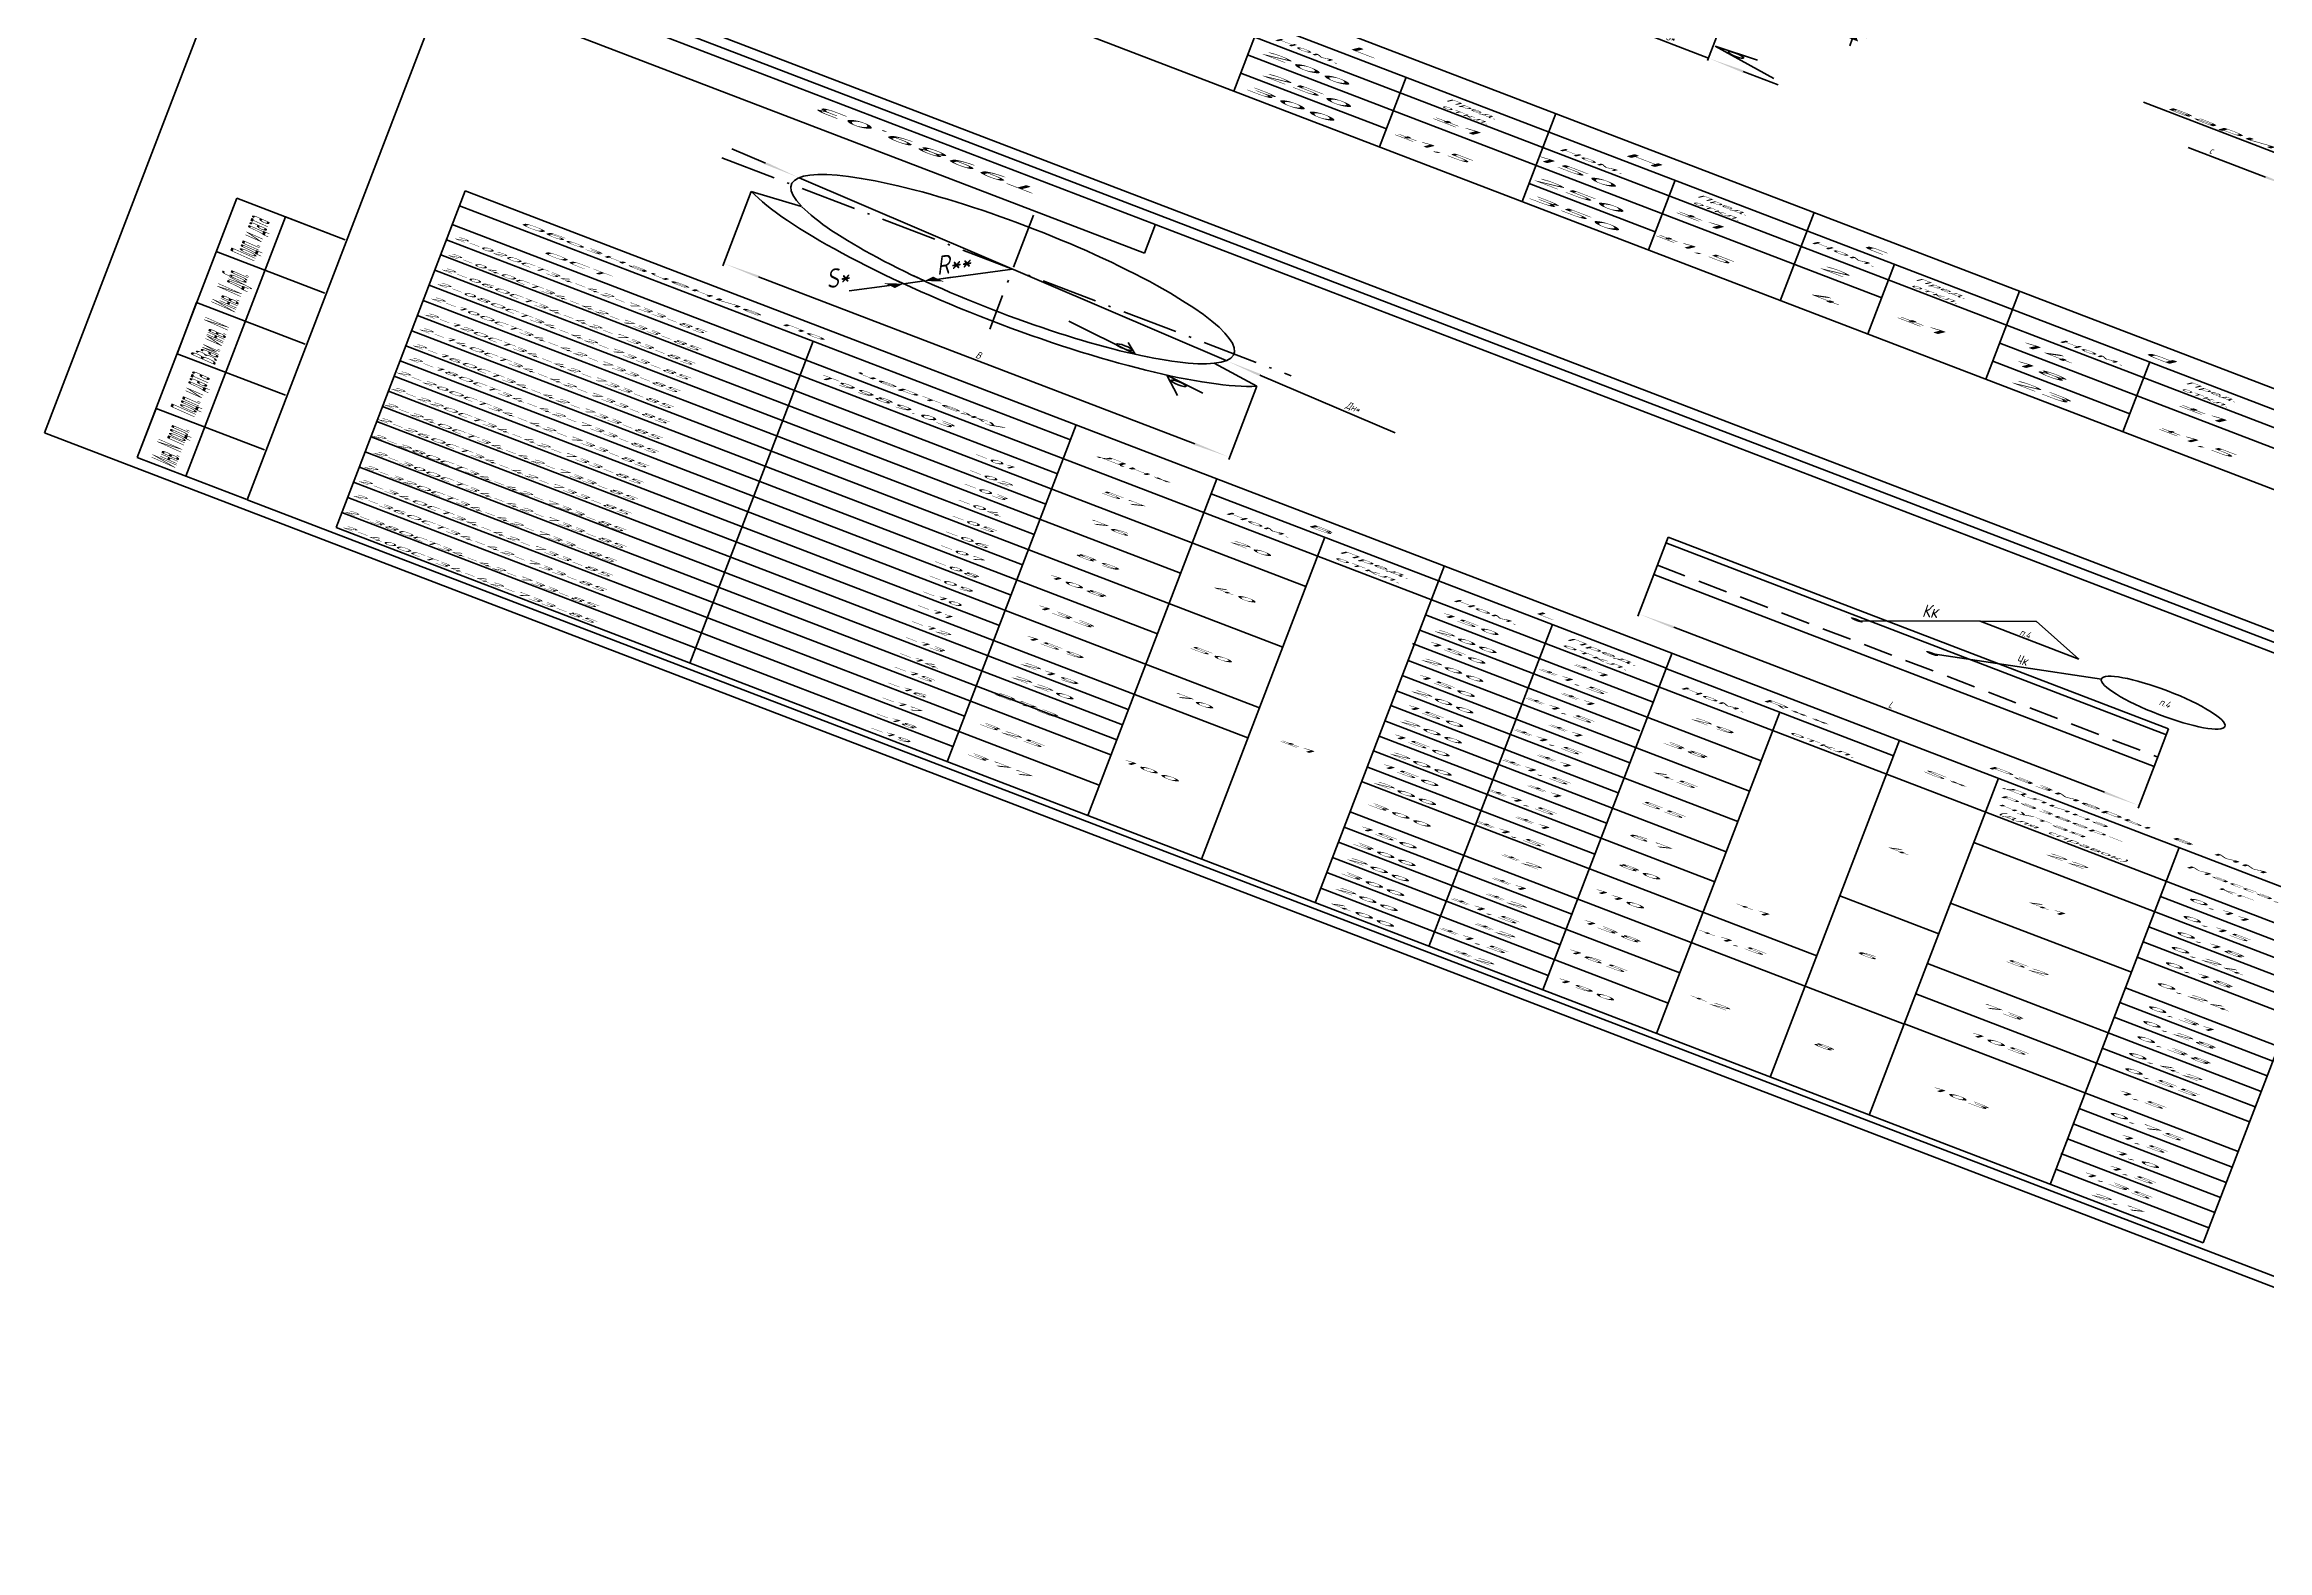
# Model space of a CAD drawing. Extents: x 2364 to 24352926, y -9422284 to 1126.
# Drawn here: x 10306621 to 10927489, y -4155563 to -3734823 of the extents above; entities that cross this region are included whole.
import ezdxf

# ---------------------------------------------------------------- set-up
doc = ezdxf.new("R2010")
doc.units = 0
doc.linetypes.add('ACAD_ISO10W100', pattern=[18.5, 12, -3, 0.5, -3])
doc.linetypes.add('HIDDEN', pattern=[9.525, 6.35, -3.175])
doc.layers.get('Defpoints').update_dxf_attribs({"linetype": 'CONTINUOUS'})
doc.layers.add('ОСНОВНЫЕ', color=5, linetype='CONTINUOUS')
doc.layers.add('ТОНКИЕ', color=4, linetype='CONTINUOUS')
doc.styles.add('25', font='romans.shx', dxfattribs={"width": 0.8, "oblique": 15, "height": 2.5})
doc.styles.add('35', font='romans.shx', dxfattribs={"width": 0.8, "oblique": 15, "height": 3.5})
doc.styles.add('5', font='romans.shx', dxfattribs={"oblique": 15, "height": 3.5})
doc.styles.get("Standard").update_dxf_attribs({"font": 'romans.shx'})
doc.dimstyles.get("Standard").update_dxf_attribs({"dimtxt": 0.18, "dimasz": 0.18, "dimexe": 0.18, "dimexo": 0.0625, "dimgap": 0.09, "dimtad": 0, "dimtih": 1, "dimtoh": 1, "dimdec": 4, "dimzin": 0, "dimdsep": 46, "dimtxsty": 'STANDARD', "dimcen": 0.09, "dimadec": 0, "dimazin": 0, "dimtfac": 1, "dimtdec": 4, "dimtofl": 0, "dimtmove": 0, "dimatfit": 3, "dimfxl": 1, "dimtolj": 1, "dimtzin": 0, "dimarcsym": 0})

# ---------------------------------------------------------------- blocks, each defined once
blk = doc.blocks.new('*D10')
at = {"layer": 'Defpoints', "color": 0, "linetype": 'Continuous', "lineweight": 40, "transparency": 16777216}
for p in [(3816.4, 653.49), (3824.4, 653.49), (3816.4, 642.5)]:
    blk.add_point(p, dxfattribs=at)
at = {"layer": 'ОСНОВНЫЕ', "color": 0, "linetype": 'Continuous', "lineweight": -2, "transparency": 16777216}
for p, q in [((3816.4, 653.49), (3816.4, 641.25)), ((3824.4, 653.49), (3824.4, 641.25)), ((3812.9, 642.5), (3809.4, 642.5)), ((3824.4, 642.5), (3816.4, 642.5)), ((3827.9, 642.5), (3831.4, 642.5))]:
    blk.add_line(p, q, dxfattribs=at)
at = {"layer": 'ОСНОВНЫЕ', "color": 0, "linetype": 'Continuous', "lineweight": 40, "transparency": 16777216}
for points in [[(3812.9, 643.08), (3812.9, 641.91), (3816.4, 642.5)], [(3827.9, 643.08), (3827.9, 641.91), (3824.4, 642.5)]]:
    blk.add_solid(points, dxfattribs=at)
at = {"layer": 'ОСНОВНЫЕ', "color": 0, "linetype": 'Continuous', "lineweight": 40, "transparency": 16777216, "insert": (3820.4, 645.25), "char_height": 3.5, "attachment_point": 5, "style": '35'}
blk.add_mtext('\\A1;S*', dxfattribs=at)
blk = doc.blocks.new('*D11')
at = {"layer": 'Defpoints', "color": 0, "linetype": 'Continuous', "lineweight": 40, "transparency": 16777216}
for p in [(3823.16, 686.91), (3823.16, 680.04), (3836.36, 680.04)]:
    blk.add_point(p, dxfattribs=at)
at = {"layer": 'ОСНОВНЫЕ', "color": 0, "linetype": 'Continuous', "lineweight": -2, "transparency": 16777216}
for p, q in [((3836.36, 690.41), (3836.36, 693.91)), ((3823.16, 686.91), (3837.61, 686.91)), ((3836.36, 686.91), (3836.36, 680.04)), ((3823.16, 680.04), (3837.61, 680.04)), ((3836.36, 676.54), (3836.36, 673.04))]:
    blk.add_line(p, q, dxfattribs=at)
at = {"layer": 'ОСНОВНЫЕ', "color": 0, "linetype": 'Continuous', "lineweight": 40, "transparency": 16777216}
for points in [[(3835.78, 690.41), (3836.95, 690.41), (3836.36, 686.91)], [(3835.78, 676.54), (3836.95, 676.54), (3836.36, 680.04)]]:
    blk.add_solid(points, dxfattribs=at)
at = {"layer": 'ОСНОВНЫЕ', "color": 0, "linetype": 'Continuous', "lineweight": 40, "transparency": 16777216, "insert": (3833.61, 683.47), "char_height": 3.5, "attachment_point": 5, "rotation": 90, "style": '35'}
blk.add_mtext('\\A1;d', dxfattribs=at)
blk = doc.blocks.new('*D12')
at = {"layer": 'Defpoints', "color": 0, "linetype": 'Continuous', "lineweight": 40, "transparency": 16777216}
for p in [(3880.66, 686.06), (3882.44, 676), (3880.66, 674.9)]:
    blk.add_point(p, dxfattribs=at)
at = {"layer": 'ОСНОВНЫЕ', "color": 0, "linetype": 'Continuous', "lineweight": -2, "transparency": 16777216}
for p, q in [((3877.16, 686.06), (3869.39, 686.06)), ((3880.66, 674.9), (3880.66, 687.31)), ((3882.44, 686.06), (3880.66, 686.06)), ((3882.44, 676), (3882.44, 687.31)), ((3885.94, 686.06), (3889.44, 686.06))]:
    blk.add_line(p, q, dxfattribs=at)
at = {"layer": 'ОСНОВНЫЕ', "color": 0, "linetype": 'Continuous', "lineweight": 40, "transparency": 16777216}
for points in [[(3877.16, 686.64), (3877.16, 685.47), (3880.66, 686.06)], [(3885.94, 686.64), (3885.94, 685.47), (3882.44, 686.06)]]:
    blk.add_solid(points, dxfattribs=at)
at = {"layer": 'ОСНОВНЫЕ', "color": 0, "linetype": 'Continuous', "lineweight": 40, "transparency": 16777216, "insert": (3871.53, 688.82), "char_height": 3.5, "attachment_point": 5, "style": '35'}
blk.add_mtext('\\A1;{\\fRomanS|b0|i0|c204|p2;с}', dxfattribs=at)
blk = doc.blocks.new('*D13')
at = {"layer": 'Defpoints', "color": 0, "linetype": 'Continuous', "lineweight": 40, "transparency": 16777216}
for p in [(3748.82, 427.03), (3792.35, 418.19)]:
    blk.add_point(p, dxfattribs=at)
at = {"layer": 'ОСНОВНЫЕ', "color": 0, "linetype": 'Continuous', "lineweight": -2, "transparency": 16777216}
for p, q in [((3745.39, 427.73), (3741.96, 428.43)), ((3748.82, 427.03), (3792.35, 418.19)), ((3809.57, 414.69), (3795.78, 417.49))]:
    blk.add_line(p, q, dxfattribs=at)
at = {"layer": 'ОСНОВНЫЕ', "color": 0, "linetype": 'Continuous', "lineweight": 40, "transparency": 16777216}
for points in [[(3745.5, 428.3), (3745.27, 427.16), (3748.82, 427.03)], [(3795.89, 418.06), (3795.66, 416.92), (3792.35, 418.19)]]:
    blk.add_solid(points, dxfattribs=at)
at = {"layer": 'ОСНОВНЫЕ', "color": 0, "linetype": 'Continuous', "lineweight": 40, "transparency": 16777216, "insert": (3805, 418.75), "char_height": 3.5, "attachment_point": 5, "rotation": 348.5119, "style": '35'}
blk.add_mtext('\\A1;{\\fRomanS|b0|i0|c204|p2;Дн*}', dxfattribs=at)
blk = doc.blocks.new('*D14')
at = {"layer": 'Defpoints', "color": 0, "linetype": 'Continuous', "lineweight": 40, "transparency": 16777216}
for p in [(3745.09, 412.27), (3795.88, 411.8), (3745.09, 374.28)]:
    blk.add_point(p, dxfattribs=at)
at = {"layer": 'ОСНОВНЫЕ', "color": 0, "linetype": 'Continuous', "lineweight": -2, "transparency": 16777216}
for p, q in [((3745.09, 412.27), (3745.09, 373.03)), ((3795.88, 411.8), (3795.88, 373.03)), ((3792.38, 374.28), (3748.59, 374.28))]:
    blk.add_line(p, q, dxfattribs=at)
at = {"layer": 'ОСНОВНЫЕ', "color": 0, "linetype": 'Continuous', "lineweight": 40, "transparency": 16777216}
for points in [[(3748.59, 374.86), (3748.59, 373.69), (3745.09, 374.28)], [(3792.38, 374.86), (3792.38, 373.69), (3795.88, 374.28)]]:
    blk.add_solid(points, dxfattribs=at)
at = {"layer": 'ОСНОВНЫЕ', "color": 0, "linetype": 'Continuous', "lineweight": 40, "transparency": 16777216, "insert": (3770.48, 377.03), "char_height": 3.5, "attachment_point": 5, "style": '35'}
blk.add_mtext('\\A1;B', dxfattribs=at)
blk = doc.blocks.new('*D15')
at = {"layer": 'Defpoints', "color": 0, "linetype": 'Continuous', "lineweight": 40, "transparency": 16777216}
for p in [(3836.96, 395.1), (3887.2, 395.1), (3836.96, 374.34)]:
    blk.add_point(p, dxfattribs=at)
at = {"layer": 'ОСНОВНЫЕ', "color": 0, "linetype": 'Continuous', "lineweight": -2, "transparency": 16777216}
for p, q in [((3836.96, 395.1), (3836.96, 373.09)), ((3887.2, 395.1), (3887.2, 373.09)), ((3883.7, 374.34), (3840.46, 374.34))]:
    blk.add_line(p, q, dxfattribs=at)
at = {"layer": 'ОСНОВНЫЕ', "color": 0, "linetype": 'Continuous', "lineweight": 40, "transparency": 16777216}
for points in [[(3840.46, 374.92), (3840.46, 373.75), (3836.96, 374.34)], [(3883.7, 374.92), (3883.7, 373.75), (3887.2, 374.34)]]:
    blk.add_solid(points, dxfattribs=at)
at = {"layer": 'ОСНОВНЫЕ', "color": 0, "linetype": 'Continuous', "lineweight": 40, "transparency": 16777216, "insert": (3862.08, 377.09), "char_height": 3.5, "attachment_point": 5, "style": '35'}
blk.add_mtext('\\A1;L', dxfattribs=at)
blk = doc.blocks.new('Л8-190.000')
at = {"layer": 'ОСНОВНЫЕ', "linetype": 'Continuous', "lineweight": 40}
for points in [[(3855.6275, 409.98599, 1), (3856.84405, 409.98599, 1)], [(3863.35025, 407.80313, 1), (3864.5668, 407.80313, 1)]]:
    blk.add_hatch(color=4, dxfattribs=at).paths.add_polyline_path(points)
at = {"layer": 'ОСНОВНЫЕ', "color": 4, "linetype": 'Continuous', "lineweight": 40}
for p, q in [((3863.96007, 698.99052), (3925.08719, 698.99052)), ((3691.32277, 473.37739), (4111.32277, 473.37739)), ((3691.32277, 473.37739), (3691.32277, 176.37739)), ((4111.32277, 473.37739), (3691.32277, 473.37739)), ((3872.00393, 441.01144), (3867.07561, 431.16342)), ((3876.98761, 431.16342), (3871.98286, 441.12584)), ((3867.07561, 431.16342), (3856.54663, 410.12384)), ((3876.98761, 431.16342), (3867.07561, 431.16342)), ((3879.6438, 425.9707), (3864.02622, 407.76987)), ((3770.55811, 422.54044), (3764.41834, 404.94329)), ((3764.4086, 404.94669), (3765.56161, 408.25132)), ((3763.25559, 401.64206), (3761.51062, 396.6408)), ((3763.26534, 401.63866), (3762.07537, 402.05385)), ((3761.52036, 396.6374), (3760.33039, 397.05259)), ((3760.35761, 393.33617), (3757.00734, 383.73399)), ((3892.00425, 200.38525), (3907.4822, 200.38525)), ((3691.32277, 176.37739), (4111.32277, 176.37739))]:
    blk.add_line(p, q, dxfattribs=at)
at = {"layer": 'ОСНОВНЫЕ', "lineweight": 100}
for p, q in [((3720.03479, 590.04696), (3931.60903, 590.04696)), ((3758.79943, 580.50156), (3891.08119, 580.50156)), ((3798.58162, 580.50156), (3798.58162, 543.62837)), ((3825.58384, 580.50156), (3825.58384, 543.62837)), ((3711.32277, 478.37739), (4106.32277, 478.37739)), ((3711.32277, 468.37739), (3711.32277, 181.37739)), ((4106.32277, 468.37739), (3711.32277, 468.37739)), ((3781.58937, 468.51353), (3781.58937, 453.2899)), ((3781.58937, 453.16385), (3711.18837, 453.16385)), ((3720.03479, 362.10246), (3907.46753, 362.10246)), ((3907.46753, 362.10246), (3907.46753, 184.24916)), ((3711.32277, 181.37739), (4106.32277, 181.37739))]:
    blk.add_line(p, q, dxfattribs=at)
at = {"layer": 'ОСНОВНЫЕ', "color": 5, "linetype": 'Continuous', "lineweight": 100}
for p, q in [((3783.96136, 590.04696), (3783.96136, 543.62837)), ((3812.91873, 590.04696), (3812.91873, 543.62837)), ((3838.83243, 589.99821), (3838.83243, 543.42115)), ((3859.46363, 590.04696), (3859.46363, 543.62837)), ((3847.61514, 580.50156), (3847.61514, 543.62837)), ((3720.03479, 572.19366), (3931.60903, 572.19366)), ((3783.96136, 562.6719), (3847.61514, 562.6719)), ((3859.46363, 562.6719), (3931.60903, 562.6719)), ((3859.46363, 553.15013), (3873.22789, 553.15013)), ((3720.03479, 543.62837), (3931.60903, 543.62837)), ((3791.38629, 414.83253), (3795.87507, 411.79691)), ((3836.95562, 414.83253), (3887.20152, 414.83253)), ((3836.95562, 414.83253), (3836.95562, 395.10312)), ((3887.20152, 414.83253), (3887.20152, 395.10312)), ((3750.00181, 414.25772), (3745.0936, 412.26601)), ((3836.95562, 411.79691), (3887.20152, 411.79691)), ((3855.2277, 410.13819), (3855.2277, 410.13819)), ((3863.15894, 408.10751), (3863.15894, 408.10751)), ((3836.95562, 395.10312), (3887.20152, 395.10312)), ((3720.03479, 362.10246), (3720.03479, 184.24916)), ((3781.3738, 362.10246), (3781.3738, 184.24916)), ((3795.48316, 362.10246), (3795.48316, 184.24916)), ((3818.32618, 362.31112), (3818.32618, 184.24916)), ((3841.16921, 362.31112), (3841.16921, 184.24916)), ((3864.01223, 362.10246), (3864.01223, 184.24916)), ((3873.95796, 362.10246), (3873.95796, 184.24916)), ((3892.1046, 362.10246), (3892.1046, 184.24916)), ((3720.03479, 354.20502), (3781.3738, 354.20502)), ((3755.53155, 354.20502), (3755.53155, 184.24916)), ((3795.48316, 354.20502), (3818.32618, 354.20502)), ((3806.90467, 354.20502), (3806.90467, 184.24916)), ((3818.32618, 354.20502), (3841.16921, 354.20502)), ((3829.7477, 354.20502), (3829.7477, 184.24916)), ((3841.16921, 353.99636), (3864.01223, 353.99636)), ((3852.59072, 353.99636), (3852.59072, 184.24916)), ((3720.03479, 344.24916), (3907.46753, 344.24916)), ((3720.03479, 336.24916), (3781.3738, 336.24916)), ((3818.32618, 336.29339), (3841.16921, 336.29339)), ((3892.1046, 336.26633), (3907.46753, 336.26633)), ((3720.03479, 328.24916), (3806.90467, 328.24916)), ((3818.32618, 328.24916), (3852.59072, 328.24916)), ((3873.95796, 328.24916), (3907.46753, 328.24916)), ((3720.03479, 320.24916), (3781.3738, 320.24916)), ((3818.1366, 320.75796), (3840.97963, 320.75796)), ((3892.1046, 320.232), (3907.46753, 320.232)), ((3700.27121, 181.37739), (3700.27121, 318.37739)), ((3700.27121, 318.37739), (3711.1623, 318.37739)), ((3705.1623, 318.37739), (3705.1623, 181.37739)), ((3711.1623, 318.37739), (3705.1623, 318.37739)), ((3711.1623, 318.37739), (3705.1623, 318.37739)), ((3720.03479, 312.24916), (3795.48316, 312.24916)), ((3818.32618, 312.24916), (3852.59072, 312.24916)), ((3892.1046, 312.24916), (3907.46753, 312.24916)), ((3720.03479, 304.24916), (3781.3738, 304.24916)), ((3818.32618, 304.24916), (3841.16921, 304.24916)), ((3892.1046, 304.14147), (3907.46753, 304.14147)), ((3720.03479, 296.24916), (3806.90467, 296.24916)), ((3818.32618, 296.24916), (3852.59072, 296.24916)), ((3873.95796, 296.24916), (3892.1046, 296.24916)), ((3700.27121, 290.24827), (3711.1623, 290.24827)), ((3720.03479, 288.24916), (3781.3738, 288.24916)), ((3818.32618, 288.34018), (3841.16921, 288.34018)), ((3892.1046, 287.96825), (3907.46753, 287.96825)), ((3720.03479, 280.24916), (3795.48316, 280.24916)), ((3818.32618, 280.24916), (3852.59072, 280.24916)), ((3864.01223, 280.04299), (3873.95796, 280.04299)), ((3892.1046, 280.24916), (3907.46753, 280.24916)), ((3720.03479, 272.24916), (3781.3738, 272.24916)), ((3818.32618, 272.24916), (3841.16921, 272.24916)), ((3892.1046, 272.60408), (3907.46753, 272.60408)), ((3700.27121, 236.24827), (3700.27121, 263.24827)), ((3700.27121, 263.24827), (3711.1623, 263.24827)), ((3720.03479, 264.24916), (3806.90467, 264.24916)), ((3818.32618, 264.44006), (3852.59072, 264.44006)), ((3873.95796, 264.24916), (3907.46753, 264.24916)), ((3720.03479, 256.24916), (3781.3738, 256.24916)), ((3818.30248, 255.90676), (3841.16921, 255.90676)), ((3892.1046, 256.10772), (3907.46753, 256.10772)), ((3720.03479, 248.24916), (3806.90467, 248.24916)), ((3818.32618, 248.24916), (3864.01223, 248.24916)), ((3873.95796, 248.24916), (3892.1046, 248.24916)), ((3892.1046, 248.25642), (3907.46753, 248.25642)), ((3720.03479, 240.24916), (3795.48316, 240.24916)), ((3711.1623, 236.24827), (3700.27121, 236.24827)), ((3720.03479, 232.24916), (3795.48316, 232.24916)), ((3818.32618, 232.24916), (3873.95796, 232.24916)), ((3873.95796, 232.52929), (3907.46753, 232.52929)), ((3720.03479, 224.24916), (3795.48316, 224.24916)), ((3818.32618, 224.24916), (3841.16921, 224.24916)), ((3892.1046, 224.24668), (3907.46753, 224.24668)), ((3720.03479, 216.24916), (3795.48316, 216.24916)), ((3818.32618, 216.24916), (3852.59072, 216.24916)), ((3892.1046, 216.24916), (3907.46753, 216.24916)), ((3700.27121, 181.37739), (3700.27121, 207.37739)), ((3700.27121, 207.37739), (3711.1623, 207.37739)), ((3720.03479, 208.24916), (3781.3738, 208.24916)), ((3720.03479, 208.24916), (3781.3738, 208.24916)), ((3818.32618, 208.10239), (3841.16921, 208.10239)), ((3892.1046, 208.24668), (3907.46753, 208.24668)), ((3720.03479, 200.24916), (3795.48316, 200.24916)), ((3818.32618, 200.24916), (3852.59072, 200.24916)), ((3720.03479, 192.24916), (3781.3738, 192.24916)), ((3818.32618, 191.9051), (3841.16921, 191.9051)), ((3892.1046, 192.21789), (3907.46753, 192.21789)), ((3720.03479, 184.24916), (3907.46753, 184.24916)), ((3711.27121, 181.37739), (3700.27121, 181.37739))]:
    blk.add_line(p, q, dxfattribs=at)
at = {"layer": 'ОСНОВНЫЕ', "color": 5, "linetype": 'Continuous', "lineweight": 80}
for p, q in [((3873.22789, 580.50156), (3873.22789, 543.62837)), ((3783.96136, 553.15013), (3798.58162, 553.15013)), ((3812.91873, 553.15013), (3825.58384, 553.15013))]:
    blk.add_line(p, q, dxfattribs=at)
at = {"layer": 'ОСНОВНЫЕ', "color": 4, "linetype": 'ACAD_ISO10W100', "lineweight": 40}
for p, q in [((3770.58204, 451.16038), (3770.58204, 390.95425)), ((3741.38684, 422.60902), (3798.53492, 422.60902))]:
    blk.add_line(p, q, dxfattribs=at)
at = {"layer": 'ОСНОВНЫЕ', "color": 4, "linetype": 'HIDDEN', "lineweight": 40}
blk.add_line((3836.95562, 400.00846), (3887.20152, 400.00846), dxfattribs=at)
at = {"layer": 'ОСНОВНЫЕ', "color": 4, "linetype": 'Continuous', "lineweight": 40}
for centre, radius in [((3826.71185, 648.83216), 0.77788), ((3885.83986, 425.9707), 6.19606), ((3782.97433, 406.39033), 0.77788), ((3788.9449, 399.32646), 0.77788)]:
    blk.add_circle(centre, radius, dxfattribs=at)
blk.add_arc((3770.58204, 422.60902), 22.21014, 339.530585, 201.830676, dxfattribs=at)
at = {"layer": 'ОСНОВНЫЕ', "color": 5, "linetype": 'Continuous', "lineweight": 100}
for radius, start, end in [(22.21014, 202.2796313, 339.5045937), (27.50707, 202.0869272, 336.8545577)]:
    blk.add_arc((3770.58204, 422.60902), radius, start, end, dxfattribs=at)
at = {"layer": 'ОСНОВНЫЕ', "color": 4, "linetype": 'Continuous', "lineweight": 40}
for points in [[(3763.85783, 405.13885), (3764.95937, 404.75452), (3763.25559, 401.64206)], [(3763.86757, 405.13545), (3764.96912, 404.75112), (3763.26534, 401.63866)], [(3759.80684, 393.52834), (3760.90838, 393.14401), (3761.51062, 396.6408)]]:
    blk.add_solid(points, dxfattribs=at)
at = {"layer": 'ТОНКИЕ', "color": 4, "linetype": 'Continuous', "lineweight": 40}
for p, q in [((3824.60496, 649.23754), (3828.76854, 650.21368)), ((3830.81866, 644.62166), (3824.60496, 649.23754)), ((3777.24837, 408.52211), (3784.15634, 405.0298)), ((3784.15634, 405.0298), (3783.16675, 409.19021)), ((3787.63021, 401.02201), (3791.40172, 399.00607)), ((3789.24922, 393.45266), (3787.63021, 401.02201))]:
    blk.add_line(p, q, dxfattribs=at)
at = {"layer": 'ОСНОВНЫЕ', "color": 4, "lineweight": 40, "style": '5', "oblique": 15}
for s, height, p in [('вариант исполнения', 3.5, (3866.06281, 700.08343)), ('L', 4.16577, (3792.38082, 583.45088)), ('H', 4.16577, (3820.06235, 582.89652)), ('c', 4.16577, (3844.00399, 582.69353)), ('d', 4.16577, (3872.27887, 583.08788)), ('200', 4.165771, (3784.86979, 565.65757)), ('%%p1', 4.165771, (3801.85035, 565.65757)), ('150', 4.165771, (3812.24551, 565.65758)), ('%%p1', 4.165771, (3826.32258, 565.24312)), ('2', 4.16577, (3840.90389, 565.41795)), ('14', 4.165771, (3861.0362, 565.58558)), ('%%p1', 4.165771, (3876.82114, 564.90785)), ('250', 4.165771, (3785.58337, 555.67527)), ('250', 4.165771, (3812.95908, 555.46805)), ('%%p1', 4.165771, (3849.2253, 555.8976)), ('18', 4.165771, (3861.0362, 555.80603)), ('4', 4.16577, (3840.90389, 551.27985)), ('300', 4.165771, (3784.68659, 546.43744)), ('350', 4.165771, (3813.09927, 546.23022)), ('23', 4.165771, (3861.53952, 546.58603)), ('Размеры в мм', 2.9876114, (3872.45323, 365.00007)), ('Длина', 2.5, (3874.68418, 358.43548)), ('Обозначение по', 2.9755507, (3725.83715, 356.25709)), ('В', 2.97555, (3804.85665, 356.37761)), ('L', 2.97555, (3827.69967, 356.37761)), ('R**', 2.975551, (3850.5427, 356.16895)), ('Масса,', 2.5, (3893.1634, 354.22622)), ('S*', 2.975551, (3866.90707, 351.79779)), ('развер-', 2.5, (3874.68418, 354.22622)), ('Дн*', 2.975551, (3784.30858, 351.31499)), ('нутая', 2.5, (3874.68418, 349.69316)), ('кг', 2.5, (3896.72957, 350.01501)), ('ОСТ', 2.975551, (3728.78232, 347.09351)), ('чертежу', 2.975551, (3760.18251, 347.09351)), ('150', 2.975551, (3819.40764, 338.95131)), ('%%p1', 2.975551, (3832.66385, 339.09905)), ('0,11', 2.975551, (3894.36293, 339.61992)), ('57', 2.975551, (3785.56194, 335.20943)), ('20', 2.975551, (3798.53613, 335.20942)), ('29', 2.975551, (3844.84474, 335.08236)), ('22', 2.975551, (3880.47876, 335.31548)), ('%%p1,5', 2.975551, (3829.76482, 330.82489)), ('0,15', 2.975551, (3894.36293, 330.51826)), ('200', 2.975551, (3819.40764, 330.26124)), ('150', 2.975551, (3819.21806, 323.41588)), ('%%p1', 2.975551, (3832.47427, 323.56362)), ('0,18', 2.975551, (3894.36293, 322.0092)), ('76', 2.975551, (3785.33224, 319.67819)), ('38', 2.975551, (3843.23225, 319.16907)), ('200', 2.975551, (3819.21806, 314.72581)), ('%%p1,5', 2.975551, (3829.57523, 315.28945)), ('0,24', 2.975551, (3894.36293, 314.1734)), ('40', 2.975551, (3798.53613, 311.08577)), ('4', 2.97555, (3866.32207, 310.47084)), ('41', 2.975551, (3880.47876, 309.94824)), ('150', 2.975551, (3819.40764, 306.28597)), ('%%p1', 2.975551, (3832.47427, 306.88485)), ('0,18', 2.975551, (3894.36293, 306.07146)), ('45', 2.975551, (3843.23225, 303.51669)), ('89', 2.975551, (3785.33224, 301.92116)), ('200', 2.975551, (3819.40764, 298.4869)), ('%%p1,5', 2.975551, (3829.57523, 298.61068)), ('0,24', 2.975551, (3894.36293, 295.04909)), ('%%p1', 2.975551, (3832.47427, 290.97587)), ('150', 2.975551, (3819.40764, 290.37698)), ('108', 2.975551, (3783.72434, 287.18173)), ('55', 2.975551, (3843.23225, 287.60771)), ('200', 2.975551, (3819.40764, 282.57792)), ('%%p1,5', 2.975551, (3829.57523, 282.7017)), ('0,31', 2.975551, (3894.36293, 282.78547)), ('50', 2.975551, (3798.53613, 279.34067)), ('52', 2.975551, (3880.47876, 279.05642)), ('150', 2.975551, (3819.19704, 274.47544)), ('%%p1', 2.975551, (3832.66385, 275.26179)), ('0,28', 2.975551, (3894.36293, 275.02057)), ('133', 2.975551, (3783.72434, 271.13105)), ('67', 2.975551, (3843.23225, 270.5138)), ('200', 2.975551, (3819.59949, 265.95083)), ('%%p1,5', 2.975551, (3829.36237, 266.24027)), ('0,38', 2.975551, (3894.36293, 266.95934)), ('150', 2.975551, (3819.2158, 258.78944)), ('%%p1', 2.975551, (3832.66385, 258.57874)), ('0,42', 2.975551, (3894.19671, 257.83748)), ('+1', 2.975551, (3854.83287, 257.50198)), ('6', 2.97555, (3867.18055, 256.66763)), ('159', 2.975551, (3783.72174, 255.00535)), ('70', 2.975551, (3798.53613, 254.85697)), ('80', 2.975551, (3843.23225, 254.93326)), ('73', 2.975551, (3879.78827, 254.43064)), ('%%p1', 2.975551, (3809.53597, 252.1337)), ('200', 2.975551, (3819.2158, 249.66183)), ('%%p1,5', 2.975551, (3829.36237, 249.55721)), ('0,55', 2.975551, (3894.361, 250.143)), ('219', 2.975551, (3784.25691, 242.1116)), ('%%p2', 2.975551, (3832.66385, 238.82037)), ('110', 2.975551, (3842.01842, 238.77916)), ('+1,5', 2.975551, (3852.41974, 238.79587)), ('105', 2.975551, (3879.78827, 239.03954)), ('300', 2.975551, (3819.40764, 238.70761)), ('1,5', 2.975551, (3894.68686, 238.48571)), ('220', 2.975551, (3783.93865, 234.37136)), ('%%p1', 2.975551, (3832.66385, 226.37787)), ('0,75', 2.975551, (3894.58359, 227.02446)), ('150', 2.975551, (3819.40764, 226.2651)), ('273', 2.975551, (3783.00249, 223.5873)), ('138', 2.975551, (3842.01842, 222.50174)), ('%%p2', 2.975551, (3832.66385, 218.03535)), ('1,5', 2.975551, (3896.31619, 218.45505)), ('300', 2.975551, (3819.40764, 217.92259)), ('100', 2.975551, (3796.47429, 215.171)), ('200', 2.975551, (3819.40764, 209.8105)), ('%%p1,5', 2.975551, (3829.76482, 209.72966)), ('1,0', 2.975551, (3896.31619, 210.117)), ('325', 2.975551, (3782.70375, 207.19218)), ('165', 2.975551, (3841.75817, 206.38623)), ('+2', 2.975551, (3853.89384, 207.13754)), ('8', 2.97555, (3866.32207, 206.86284)), ('103', 2.975551, (3878.26762, 207.21768)), ('300', 2.975551, (3819.40764, 202.21612)), ('%%p2', 2.975551, (3832.66385, 202.32889)), ('1,5', 2.975551, (3896.31619, 202.10294)), ('200', 2.975551, (3819.40764, 194.10405)), ('%%p1,5', 2.975551, (3829.76482, 194.0232)), ('1,35', 2.975551, (3894.35074, 194.65595)), ('377', 2.975551, (3782.70375, 191.11404)), ('190', 2.975551, (3841.75817, 191.1706)), ('400', 2.975551, (3819.40764, 186.25082)), ('%%p2', 2.975551, (3831.73027, 186.16997)), ('2,7', 2.975551, (3895.82483, 186.64189))]:
    blk.add_text(s, height=height, dxfattribs=at).set_placement(p)
for s, height, width, p in [('%%p1,5', 4.165771, 0.8, (3799.15425, 551.49086)), ('%%p1,5', 4.165771, 0.8, (3825.40287, 551.0152)), ('%%p1,5', 4.165771, 0.8, (3875.90142, 550.67992)), ('(для справок)', 2.9755507, 0.5, (3875.00823, 345.48389)), ('Т9989.03', 3.5, 0.7, (3756.92615, 338.49569)), ('2-02ОСТ34-42-733-85', 3, 0.6, (3720.54949, 338.19005)), ('2-04ОСТ34-42-733-85', 3, 0.6, (3720.51798, 329.29602)), ('-01', 2.975551, 0.7, (3773.22856, 330.17632)), ('2-06ОСТ34-42-733-85', 3, 0.6, (3720.48648, 321.61643)), ('-02', 2.975551, 0.7, (3773.22856, 321.7536)), ('2-08ОСТ34-42-733-85', 3, 0.6, (3720.54949, 314.06939)), ('-03', 2.975551, 0.7, (3773.22856, 314.55502)), ('2-10ОСТ34-42-733-85', 3, 0.6, (3720.51798, 306.32358)), ('-04', 2.975551, 0.7, (3773.22856, 306.1323)), ('2-12ОСТ34-42-733-85', 3, 0.6, (3720.48648, 297.78282)), ('-05', 2.975551, 0.7, (3773.22856, 297.70045)), ('2-14ОСТ34-42-733-85', 3, 0.6, (3720.51798, 290.06343)), ('-06', 2.975551, 0.7, (3773.22856, 289.27774)), ('2-16ОСТ34-42-733-85', 3, 0.6, (3720.48648, 281.52267)), ('-07', 2.975551, 0.7, (3773.22856, 282.07915)), ('2-18ОСТ34-42-733-85', 3, 0.6, (3720.54949, 274.55468)), ('-08', 2.975551, 0.7, (3773.22856, 273.65644)), ('2-20ОСТ34-42-733-85', 3, 0.6, (3719.98766, 266.21591)), ('-09', 2.975551, 0.7, (3773.22856, 266.04676)), ('2-22ОСТ34-42-733-85', 3, 0.6, (3720.05251, 257.73061)), ('-10', 2.975551, 0.7, (3773.22856, 257.62405)), ('2-24ОСТ34-42-733-85', 3, 0.6, (3719.94263, 249.18562)), ('-11', 2.975551, 0.7, (3773.22856, 250.42546)), ('2-26ОСТ34-42-733-85', 3, 0.6, (3719.9138, 241.32503)), ('-12', 2.975551, 0.7, (3773.22856, 242.00275)), ('2-28ОСТ34-42-733-85', 3, 0.6, (3719.96316, 232.72274)), ('-13', 2.975551, 0.7, (3773.22856, 233.57089)), ('2-30ОСТ34-42-733-85', 3, 0.6, (3720.63335, 225.09302)), ('-14', 2.975551, 0.7, (3773.22856, 225.14818)), ('-15', 2.975551, 0.7, (3773.22856, 217.94959)), ('2-32ОСТ34-42-733-85', 3, 0.6, (3720.28067, 216.93443)), ('2-34ОСТ34-42-733-85', 3, 0.6, (3720.29696, 209.48493)), ('-16', 2.975551, 0.7, (3773.22856, 209.52688)), ('2-36ОСТ34-42-733-85', 3, 0.6, (3720.32846, 201.82072)), ('-17', 2.975551, 0.7, (3773.22856, 201.69363)), ('2-38ОСТ34-42-733-85', 3, 0.6, (3720.12055, 192.93397)), ('-18', 2.975551, 0.7, (3773.22856, 193.27092)), ('2-40ОСТ34-42-733-85', 3, 0.6, (3720.48361, 185.41286)), ('-19', 2.975551, 0.7, (3773.22856, 185.74239))]:
    blk.add_text(s, height=height, dxfattribs=dict(at, width=width)).set_placement(p)
at = {"layer": 'ОСНОВНЫЕ', "color": 4, "linetype": 'Continuous', "lineweight": 40, "char_height": 3.5, "attachment_point": 5, "style": '35'}
for insert in [(3871.45047, 433.46161), (3886.00868, 426.04139)]:
    blk.add_mtext('{\\fRomanS|b0|i0|c204|p2;п.}4', dxfattribs=dict(at, insert=insert))
for s, insert, rotation in [('{\\fRomanS|b0|i0|c204|p2;Кк}', (3862.3516, 426.97015), 57.8749434), ('{\\fRomanS|b0|i0|c204|p2;Чк}', (3872.03918, 420.65744), 42.0490184), ('\\A1;R**', (3765.17428, 414.72137), 70.7657604), ('\\A1;S*', (3755.50948, 387.7887), 70.7657604)]:
    blk.add_mtext(s, dxfattribs=dict(at, insert=insert, rotation=rotation))
at = {"layer": 'ТОНКИЕ', "lineweight": 40, "style": '25', "oblique": 15}
for s, width, p in [('Пред.', 0.5, (3802.73926, 576.54234)), ('Пред.', 0.5, (3827.93684, 576.59199)), ('Пред.', 0.5, (3849.85296, 576.79922)), ('Пред.', 0.5, (3876.97664, 576.79922)), ('Ном.', 0.8, (3839.40235, 575.52678)), ('Ном.', 0.8, (3785.58533, 574.27819)), ('Ном.', 0.8, (3814.19468, 573.80279)), ('Ном.', 0.8, (3864.42371, 573.80279)), ('откл.', 0.5, (3802.60909, 572.84583)), ('откл.', 0.5, (3827.80668, 572.89548)), ('откл.', 0.5, (3849.7228, 573.10271)), ('откл.', 0.5, (3876.84648, 573.10271)), ('Пред.', 0.7, (3808.51975, 349.66762)), ('Пред.', 0.7, (3831.36277, 349.66762)), ('Ном.', 0.8, (3797.21694, 347.51917)), ('Ном.', 0.8, (3820.05996, 347.51917)), ('Ном.', 0.8, (3842.90299, 347.31051)), ('откл.', 0.7, (3808.38958, 345.9711)), ('откл.', 0.7, (3831.2326, 345.9711)), ('откл.', 0.7, (3854.07563, 345.76244))]:
    blk.add_text(s, height=2.975551, dxfattribs=dict(at, width=width)).set_placement(p)
at = {"layer": 'ТОНКИЕ', "lineweight": 80, "style": '25', "oblique": 15, "width": 0.8}
blk.add_text('Т9989.03', height=5, rotation=180, dxfattribs=at).set_placement((3770.67657, 463.7583))
at = {"layer": 'ТОНКИЕ', "lineweight": 40, "style": '25', "oblique": 15, "width": 0.8}
for s, p in [('Подп. и дата', (3703.97424, 292.18596)), ('Инв. N дубл.', (3703.97424, 265.22456)), ('Взам. инв. N', (3703.97424, 237.52787)), ('Подп. и дата', (3703.97424, 209.83117)), ('Инв. N подл.', (3703.97424, 183.06986))]:
    blk.add_text(s, height=2.5, rotation=90, dxfattribs=at).set_placement(p)
at = {"layer": 'ОСНОВНЫЕ', "color": 4, "linetype": 'Continuous', "lineweight": 40}
dim = blk.add_linear_dim(base=(3836.36236, 680.03867), p1=(3823.15592, 686.91093), p2=(3823.15592, 680.03867), angle=90, text='d', dimstyle='STANDARD', override={"dimtxt": 2.5, "dimasz": 3.5, "dimexe": 1.25, "dimexo": 0, "dimgap": 1, "dimtad": 1, "dimtih": 0, "dimtoh": 0, "dimzin": 8, "dimlunit": 6, "dimtxsty": '35', "dimcen": -2.5, "dimtofl": 1}, dxfattribs=at)
dim.commit()
dim.dimension.update_dxf_attribs({"geometry": '*D11', "text_midpoint": (3833.61236, 683.4748)})
for base, p1, p2, text, picture, middle in [((3880.66175, 686.05671), (3882.44428, 675.99547), (3880.66175, 674.8991), '{\\fRomanS|b0|i0|c204|p2;с}', '*D12', (3871.52544, 688.82281)), ((3816.4044, 642.49742), (3824.4044, 653.48577), (3816.4044, 653.48577), 'S*', '*D10', (3820.4044, 645.24742)), ((3745.0936, 374.27714), (3795.87507, 411.79691), (3745.0936, 412.26601), 'B', '*D14', (3770.48433, 377.02714)), ((3836.95562, 374.3351), (3887.20152, 395.10312), (3836.95562, 395.10312), 'L', '*D15', (3862.07857, 377.0851))]:
    dim = blk.add_linear_dim(base=base, p1=p1, p2=p2, text=text, dimstyle='STANDARD', override={"dimtxt": 2.5, "dimasz": 3.5, "dimexe": 1.25, "dimexo": 0, "dimgap": 1, "dimtad": 1, "dimtih": 0, "dimtoh": 0, "dimzin": 8, "dimlunit": 6, "dimtxsty": '35', "dimcen": -2.5, "dimtofl": 1}, dxfattribs=at)
    dim.commit()
    dim.dimension.update_dxf_attribs({"geometry": picture, "text_midpoint": middle})
dim = blk.add_diameter_dim_2p(p1=(3748.81686, 427.0325), p2=(3792.34722, 418.18553), text='{\\fRomanS|b0|i0|c204|p2;Дн*}', dimstyle='STANDARD', override={"dimtxt": 2.5, "dimasz": 3.5, "dimexe": 1.25, "dimexo": 0, "dimgap": 1, "dimtad": 1, "dimtih": 0, "dimtoh": 0, "dimzin": 8, "dimlunit": 6, "dimtxsty": '35', "dimcen": -2.5, "dimtofl": 1}, dxfattribs=at)
dim.commit()
dim.dimension.update_dxf_attribs({"geometry": '*D13', "text_midpoint": (3805.0012, 418.75322)})

msp = doc.modelspace()

# ---------------------------------------------------------------- block references
at = {"layer": 'ОСНОВНЫЕ', "color": 4, "linetype": 'Continuous', "lineweight": 40, "xscale": 2979.129276943872, "yscale": 566.565258990282, "zscale": 2979.129276943872, "rotation": 339.0296326616931}
msp.add_blockref('Л8-190.000', (2304.94241, -1033.83995), dxfattribs=at)

doc.saveas('drawing.dxf')
